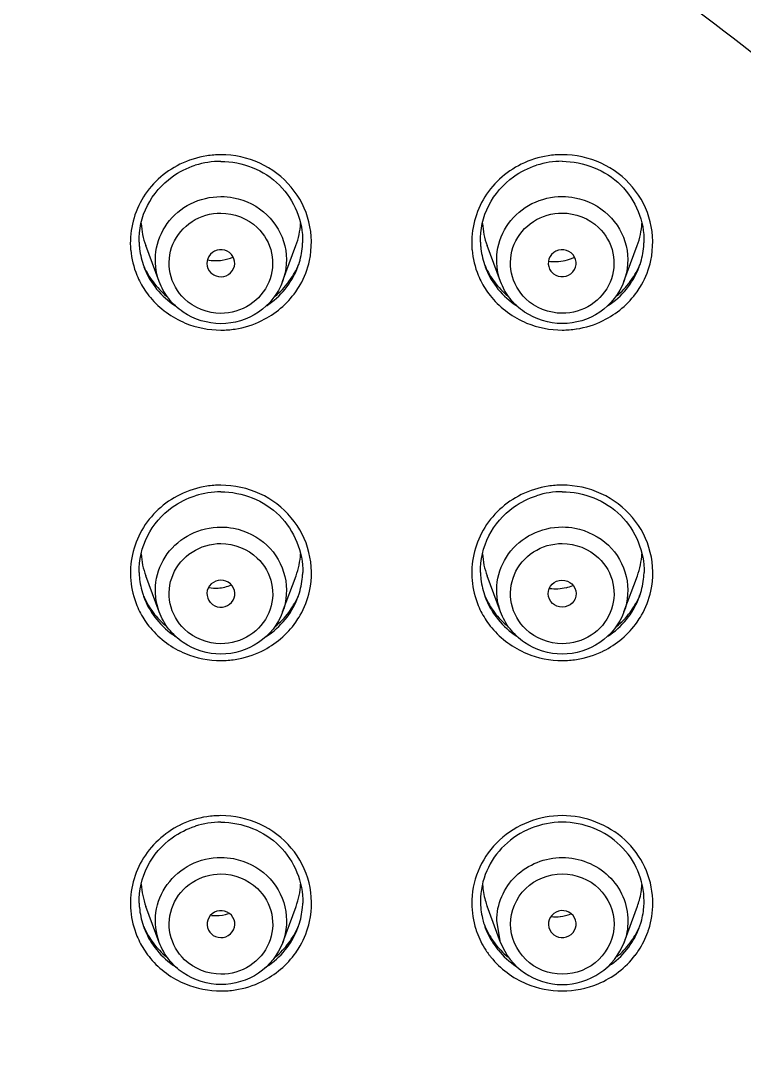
# Model space of a CAD drawing. Extents: x 4680 to 5808, y -3 to 824.
# Drawn here: x 5216.01 to 5231.69, y 560.05 to 582.48 of the extents above; entities that cross this region are included whole.
import ezdxf

# ---------------------------------------------------------------- set-up
doc = ezdxf.new("R2010")
doc.units = 0
doc.header["$LTSCALE"] = 4
doc.header["$MEASUREMENT"] = 0
for name, color, linetype in [('F3A55-R01_DXF_CONTINUOUS_LINE', 7, 'CONTINUOUS'), ('F3A55-R02_DXF_CONTINUOUS_LINE', 7, 'CONTINUOUS'), ('F3A55-R05_DXF_CONTINUOUS_LINE', 7, 'CONTINUOUS')]:
    doc.layers.add(name, color=color, linetype=linetype)

msp = doc.modelspace()

# ---------------------------------------------------------------- linework, layer by layer
at = {"layer": 'F3A55-R01_DXF_CONTINUOUS_LINE', "color": 9, "linetype": 'Continuous'}
for points, knots in [([(5208.603, 604.42), (5212.915, 603.719), (5221.405, 601.45), (5233.139, 595.564), (5243.376, 587.456), (5251.664, 577.468), (5257.642, 566.031), (5261.049, 553.636), (5261.733, 540.831), (5260.353, 532.385), (5259.226, 528.295)], [0, 0, 0, 0, 0.127243, 0.253926, 0.379839, 0.504913, 0.62922, 0.752956, 0.876436, 1, 1, 1, 1]), ([(5260.701, 541.59), (5260.702, 548.649), (5258.08, 562.95), (5246.804, 581.613), (5229.646, 595.364), (5215.659, 600.149), (5208.494, 601.312)], [0, 0, 0, 0, 0.246653, 0.495135, 0.746378, 1, 1, 1, 1]), ([(5136.653, 541.394), (5136.652, 545.286), (5137.446, 553.103), (5140.973, 564.353), (5146.701, 574.72), (5154.403, 583.801), (5163.787, 591.248), (5178.025, 598.619), (5198.143, 602.507), (5218.262, 598.624), (5232.504, 591.262), (5241.888, 583.814), (5249.597, 574.74), (5255.327, 564.374), (5258.858, 553.126), (5259.654, 545.309), (5259.654, 541.417)], [0, 0, 0, 0, 0.061575, 0.123304, 0.185315, 0.247693, 0.310467, 0.373601, 0.500005, 0.626397, 0.689539, 0.752312, 0.814687, 0.876699, 0.938429, 1, 1, 1, 1]), ([(5258.614, 543.436), (5258.44, 548.283), (5256.829, 557.997), (5250.79, 571.486), (5241.516, 583.112), (5233.571, 589.131), (5229.295, 591.616)], [0, 0, 0, 0, 0.247793, 0.496678, 0.747332, 1, 1, 1, 1])]:
    msp.add_open_spline(points, degree=3, knots=knots, dxfattribs=at)
at = {"layer": 'F3A55-R02_DXF_CONTINUOUS_LINE', "color": 7, "linetype": 'Continuous'}
msp.add_line((5229.418, 562.82), (5229.418, 562.821), dxfattribs=at)
at = {"layer": 'F3A55-R02_DXF_CONTINUOUS_LINE', "color": 9, "linetype": 'Continuous'}
for centre, radius, start, end in [((5220.347, 577.558), 2.02, 98.7151, 116.0871), ((5220.347, 577.548), 2.03, 90.0145, 98.682), ((5227.747, 577.559), 2.02, 98.7151, 116.0871), ((5227.747, 577.549), 2.03, 90.0145, 98.682), ((5220.246, 577.681), 1.862, 185.2102, 202.5484), ((5227.646, 577.682), 1.862, 185.2102, 202.5484), ((5220.279, 577.745), 1.709, 200.4537, 216.88), ((5220.415, 577.745), 1.709, 323.1362, 339.5625), ((5220.436, 577.687), 1.876, 330.26, 347.5483), ((5227.679, 577.746), 1.709, 200.4537, 216.88), ((5227.815, 577.746), 1.709, 323.1362, 339.5625), ((5227.836, 577.688), 1.876, 330.26, 347.5483), ((5220.266, 577.692), 1.885, 202.6166, 213.8624), ((5227.666, 577.693), 1.885, 202.6166, 213.8624), ((5220.425, 577.694), 1.888, 324.839, 330.2324), ((5227.825, 577.695), 1.888, 324.839, 330.2324), ((5220.28, 577.701), 1.902, 213.854, 219.8035), ((5227.68, 577.702), 1.902, 213.854, 219.8035), ((5220.323, 577.787), 1.77, 234.8788, 237.9224), ((5220.371, 577.787), 1.77, 302.0922, 305.1373), ((5227.723, 577.788), 1.77, 234.8788, 237.9224), ((5227.771, 577.788), 1.77, 302.0922, 305.1373), ((5220.347, 577.806), 2.03, 270.0145, 278.682), ((5220.347, 577.796), 2.02, 278.7151, 296.0871), ((5227.747, 577.807), 2.03, 270.0145, 278.682), ((5227.747, 577.797), 2.02, 278.7151, 296.0871), ((5220.348, 570.394), 2.02, 98.7151, 116.0871), ((5220.348, 570.384), 2.03, 90.0145, 98.682), ((5227.748, 570.395), 2.02, 98.7151, 116.0871), ((5227.748, 570.385), 2.03, 90.0145, 98.682), ((5220.247, 570.517), 1.862, 185.2102, 202.5484), ((5227.647, 570.518), 1.862, 185.2102, 202.5484), ((5220.28, 570.581), 1.709, 200.4537, 216.88), ((5220.416, 570.581), 1.709, 323.1362, 339.5625), ((5220.437, 570.523), 1.876, 330.26, 347.5483), ((5227.68, 570.582), 1.709, 200.4537, 216.88), ((5227.816, 570.582), 1.709, 323.1362, 339.5625), ((5227.837, 570.524), 1.876, 330.26, 347.5483), ((5220.267, 570.528), 1.885, 202.6166, 213.8624), ((5227.667, 570.529), 1.885, 202.6166, 213.8624), ((5220.426, 570.53), 1.888, 324.839, 330.2324), ((5227.826, 570.531), 1.888, 324.839, 330.2324), ((5220.281, 570.537), 1.902, 213.854, 219.8035), ((5227.681, 570.538), 1.902, 213.854, 219.8035), ((5220.324, 570.623), 1.77, 234.8788, 237.9224), ((5220.372, 570.623), 1.77, 302.0922, 305.1373), ((5227.724, 570.624), 1.77, 234.8788, 237.9224), ((5227.772, 570.624), 1.77, 302.0922, 305.1373), ((5220.348, 570.642), 2.03, 270.0145, 278.682), ((5220.348, 570.632), 2.02, 278.7151, 296.0871), ((5227.748, 570.643), 2.03, 270.0145, 278.682), ((5227.748, 570.633), 2.02, 278.7151, 296.0871), ((5220.349, 563.23), 2.02, 98.7151, 116.0871), ((5220.349, 563.219), 2.03, 90.0145, 98.682), ((5227.605, 563.35), 1.82, 177.5672, 180.0057), ((5227.892, 563.35), 1.82, 0.0106, 2.5693), ((5220.248, 563.353), 1.862, 185.2102, 202.5484), ((5220.281, 563.416), 1.709, 200.4537, 216.88), ((5220.417, 563.416), 1.709, 323.1362, 339.5625), ((5220.438, 563.358), 1.876, 330.26, 347.5483), ((5227.819, 563.416), 1.706, 323.4117, 339.5504), ((5220.268, 563.364), 1.885, 202.6166, 213.8624), ((5227.628, 563.348), 1.842, 197.7668, 198.7072), ((5227.629, 563.348), 1.843, 198.7077, 199.8113), ((5227.665, 563.363), 1.881, 199.8621, 213.2555), ((5227.833, 563.363), 1.881, 326.7263, 340.1329), ((5227.87, 563.348), 1.842, 340.1843, 342.2435), ((5220.427, 563.365), 1.888, 324.839, 330.2324), ((5220.282, 563.373), 1.902, 213.854, 219.8035), ((5227.675, 563.369), 1.893, 213.2509, 216.8081), ((5227.679, 563.372), 1.898, 216.81, 218.867), ((5227.823, 563.369), 1.894, 322.6582, 326.7312), ((5220.325, 563.459), 1.77, 234.8788, 237.9224), ((5220.373, 563.459), 1.77, 302.0922, 305.1373), ((5227.774, 563.459), 1.768, 302.3312, 305.9475), ((5220.349, 563.478), 2.03, 270.0145, 278.682), ((5220.349, 563.468), 2.02, 278.7151, 296.0871), ((5227.749, 563.471), 2.022, 247.3654, 292.5877)]:
    msp.add_arc(centre, radius, start, end, dxfattribs=at)
at = {"layer": 'F3A55-R02_DXF_CONTINUOUS_LINE', "color": 7, "linetype": 'Continuous'}
for centre, radius, start, end in [((5220.348, 577.591), 1.844, 90.0545, 107.5744), ((5227.748, 577.592), 1.844, 90.0545, 107.5744), ((5220.218, 577.725), 1.645, 181.4713, 184.8665), ((5220.476, 577.725), 1.645, 355.1493, 358.537), ((5227.618, 577.726), 1.645, 181.4713, 184.8665), ((5227.876, 577.726), 1.645, 355.1493, 358.537), ((5220.245, 577.728), 1.671, 184.887, 198.4233), ((5220.449, 577.728), 1.671, 341.5932, 355.1287), ((5227.645, 577.729), 1.671, 184.887, 198.4233), ((5227.849, 577.729), 1.671, 341.5932, 355.1287), ((5220.223, 577.722), 1.648, 198.4463, 200.3758), ((5220.259, 577.862), 1.731, 202.4826, 204.2406), ((5220.278, 577.871), 1.752, 204.2668, 216.8864), ((5220.415, 577.871), 1.752, 323.1297, 335.7493), ((5220.435, 577.862), 1.731, 335.7755, 337.534), ((5220.471, 577.722), 1.648, 339.6404, 341.5703), ((5227.623, 577.723), 1.648, 198.4463, 200.3758), ((5227.659, 577.863), 1.731, 202.4826, 204.2406), ((5227.678, 577.872), 1.752, 204.2668, 216.8864), ((5227.815, 577.872), 1.752, 323.1297, 335.7493), ((5227.835, 577.863), 1.731, 335.7755, 337.534), ((5227.871, 577.723), 1.648, 339.6404, 341.5703), ((5220.309, 577.897), 1.792, 216.9604, 230.4715), ((5220.385, 577.897), 1.792, 309.5446, 323.0558), ((5227.709, 577.898), 1.792, 216.9604, 230.4715), ((5227.785, 577.898), 1.792, 309.5446, 323.0558), ((5220.349, 570.427), 1.844, 90.0545, 107.5744), ((5227.749, 570.428), 1.844, 90.0545, 107.5744), ((5220.219, 570.561), 1.645, 181.4713, 184.8665), ((5220.246, 570.564), 1.671, 184.887, 198.4233), ((5220.45, 570.564), 1.671, 341.5932, 355.1287), ((5220.477, 570.561), 1.645, 355.1493, 358.537), ((5227.619, 570.562), 1.645, 181.4713, 184.8665), ((5227.646, 570.565), 1.671, 184.887, 198.4233), ((5227.85, 570.565), 1.671, 341.5932, 355.1287), ((5227.877, 570.562), 1.645, 355.1493, 358.537), ((5220.224, 570.557), 1.648, 198.4463, 200.3758), ((5220.26, 570.697), 1.731, 202.4826, 204.2406), ((5220.279, 570.707), 1.752, 204.2668, 216.8864), ((5220.416, 570.707), 1.752, 323.1297, 335.7493), ((5220.436, 570.697), 1.731, 335.7755, 337.534), ((5220.472, 570.557), 1.648, 339.6404, 341.5703), ((5227.624, 570.558), 1.648, 198.4463, 200.3758), ((5227.66, 570.698), 1.731, 202.4826, 204.2406), ((5227.679, 570.708), 1.752, 204.2668, 216.8864), ((5227.816, 570.708), 1.752, 323.1297, 335.7493), ((5227.836, 570.698), 1.731, 335.7755, 337.534), ((5227.872, 570.558), 1.648, 339.6404, 341.5703), ((5220.31, 570.732), 1.792, 216.9604, 230.4715), ((5220.386, 570.732), 1.792, 309.5446, 323.0558), ((5227.71, 570.733), 1.792, 216.9604, 230.4715), ((5227.786, 570.733), 1.792, 309.5446, 323.0558), ((5220.35, 563.263), 1.844, 90.0545, 107.5744), ((5220.22, 563.397), 1.645, 181.4713, 184.8665), ((5220.247, 563.4), 1.671, 184.887, 198.4233), ((5220.451, 563.4), 1.671, 341.5932, 355.1287), ((5220.478, 563.397), 1.645, 355.1493, 358.537), ((5227.647, 563.402), 1.672, 180.0402, 193.1263), ((5227.842, 563.404), 1.681, 342.4949, 355.1764), ((5227.869, 563.402), 1.653, 355.1887, 359.9996), ((5227.646, 563.402), 1.671, 193.1406, 197.5626), ((5220.225, 563.393), 1.648, 198.4463, 200.3758), ((5220.261, 563.533), 1.731, 202.4826, 204.2406), ((5220.28, 563.543), 1.752, 204.2668, 216.8864), ((5220.417, 563.543), 1.752, 323.1297, 335.7493), ((5220.437, 563.533), 1.731, 335.7755, 337.534), ((5220.473, 563.393), 1.648, 339.6404, 341.5703), ((5227.656, 563.531), 1.725, 201.5616, 204.2347), ((5227.654, 563.405), 1.679, 197.5617, 200.3777), ((5227.679, 563.416), 1.707, 200.4459, 215.553), ((5227.678, 563.543), 1.75, 204.2646, 216.9006), ((5227.82, 563.543), 1.75, 323.1156, 335.7516), ((5227.842, 563.531), 1.725, 335.7815, 338.45), ((5227.856, 563.401), 1.667, 339.6413, 342.4729), ((5220.311, 563.568), 1.792, 216.9604, 230.4715), ((5220.387, 563.568), 1.792, 309.5446, 323.0558), ((5227.712, 563.57), 1.794, 216.9688, 230.4679), ((5227.687, 563.422), 1.717, 215.5496, 219.1158), ((5227.786, 563.57), 1.794, 309.5552, 323.0474)]:
    msp.add_arc(centre, radius, start, end, dxfattribs=at)
at = {"layer": 'F3A55-R02_DXF_CONTINUOUS_LINE', "color": 9, "linetype": 'Continuous'}
for points, knots in [([(5201.619, 599.455), (5206.916, 599.159), (5217.457, 597.194), (5231.901, 590.323), (5243.99, 580.014), (5249.934, 571.262), (5252.242, 566.609)], [0, 0, 0, 0, 0.252458, 0.503639, 0.75287, 1, 1, 1, 1]), ([(5257.231, 541.226), (5257.231, 544.965), (5256.466, 552.473), (5253.073, 563.278), (5247.568, 573.235), (5240.165, 581.954), (5231.151, 589.104), (5220.874, 594.414), (5209.733, 597.681), (5202.003, 598.415), (5198.144, 598.415)], [0, 0, 0, 0, 0.123011, 0.246323, 0.370202, 0.494815, 0.620217, 0.746344, 0.873021, 1, 1, 1, 1]), ([(5198.144, 597.99), (5201.976, 597.991), (5209.652, 597.262), (5220.714, 594.018), (5230.918, 588.746), (5239.868, 581.646), (5247.219, 572.988), (5252.685, 563.102), (5256.054, 552.373), (5256.814, 544.918), (5256.814, 541.205)], [0, 0, 0, 0, 0.126979, 0.253656, 0.379783, 0.505185, 0.629798, 0.753677, 0.876989, 1, 1, 1, 1]), ([(5207.391, 592.649), (5212.701, 591.744), (5223.078, 588.351), (5236.348, 578.955), (5246.115, 566.116), (5249.676, 555.977), (5250.617, 550.812)], [0, 0, 0, 0, 0.253201, 0.504427, 0.75322, 1, 1, 1, 1]), ([(5222.267, 577.282), (5222.327, 577.556), (5222.32, 578.14), (5221.919, 578.918), (5221.217, 579.452), (5220.635, 579.578), (5220.347, 579.578)], [0, 0, 0, 0, 0.246406, 0.494418, 0.745837, 1, 1, 1, 1]), ([(5229.667, 577.283), (5229.727, 577.557), (5229.72, 578.141), (5229.319, 578.919), (5228.617, 579.453), (5228.035, 579.579), (5227.747, 579.579)], [0, 0, 0, 0, 0.246406, 0.494418, 0.745837, 1, 1, 1, 1]), ([(5219.459, 579.372), (5219.12, 579.206), (5218.529, 578.667), (5218.358, 577.882), (5218.391, 577.512)], [0, 0, 0, 0, 0.503911, 1, 1, 1, 1]), ([(5226.859, 579.373), (5226.52, 579.207), (5225.929, 578.668), (5225.758, 577.883), (5225.791, 577.513)], [0, 0, 0, 0, 0.503911, 1, 1, 1, 1]), ([(5222.268, 570.118), (5222.328, 570.391), (5222.321, 570.976), (5221.92, 571.754), (5221.218, 572.288), (5220.636, 572.413), (5220.348, 572.413)], [0, 0, 0, 0, 0.246406, 0.494418, 0.745837, 1, 1, 1, 1]), ([(5229.668, 570.119), (5229.728, 570.392), (5229.721, 570.977), (5229.32, 571.755), (5228.618, 572.289), (5228.036, 572.415), (5227.748, 572.414)], [0, 0, 0, 0, 0.246406, 0.494418, 0.745837, 1, 1, 1, 1]), ([(5219.46, 572.208), (5219.121, 572.041), (5218.53, 571.503), (5218.359, 570.718), (5218.392, 570.348)], [0, 0, 0, 0, 0.503911, 1, 1, 1, 1]), ([(5226.86, 572.209), (5226.521, 572.042), (5225.93, 571.504), (5225.759, 570.719), (5225.792, 570.349)], [0, 0, 0, 0, 0.503911, 1, 1, 1, 1]), ([(5219.461, 565.044), (5219.122, 564.877), (5218.531, 564.338), (5218.36, 563.554), (5218.393, 563.184)], [0, 0, 0, 0, 0.503911, 1, 1, 1, 1]), ([(5222.269, 562.954), (5222.329, 563.227), (5222.322, 563.812), (5221.921, 564.59), (5221.219, 565.124), (5220.637, 565.249), (5220.349, 565.249)], [0, 0, 0, 0, 0.246406, 0.494418, 0.745837, 1, 1, 1, 1]), ([(5229.71, 563.431), (5229.699, 563.672), (5229.579, 564.157), (5228.994, 564.957), (5227.747, 565.446), (5226.5, 564.954), (5225.917, 564.153), (5225.798, 563.668), (5225.787, 563.427)], [0, 0, 0, 0, 0.124284, 0.249629, 0.500001, 0.750368, 0.875715, 1, 1, 1, 1])]:
    msp.add_open_spline(points, degree=3, knots=knots, dxfattribs=at)
at = {"layer": 'F3A55-R02_DXF_CONTINUOUS_LINE', "color": 7, "linetype": 'Continuous'}
for points, knots in [([(5220.347, 579.435), (5220.804, 579.435), (5221.748, 579.074), (5222.131, 578.128), (5222.12, 577.683)], [0, 0, 0, 0, 0.507035, 1, 1, 1, 1]), ([(5227.747, 579.436), (5228.204, 579.436), (5229.148, 579.075), (5229.531, 578.129), (5229.52, 577.684)], [0, 0, 0, 0, 0.507035, 1, 1, 1, 1]), ([(5218.574, 577.683), (5218.567, 577.954), (5218.693, 578.511), (5219.069, 578.94), (5219.292, 579.1)], [0, 0, 0, 0, 0.496276, 1, 1, 1, 1]), ([(5225.974, 577.684), (5225.967, 577.955), (5226.093, 578.512), (5226.469, 578.941), (5226.692, 579.101)], [0, 0, 0, 0, 0.496276, 1, 1, 1, 1]), ([(5220.348, 572.271), (5220.805, 572.271), (5221.749, 571.909), (5222.132, 570.963), (5222.121, 570.519)], [0, 0, 0, 0, 0.507035, 1, 1, 1, 1]), ([(5227.748, 572.272), (5228.205, 572.272), (5229.149, 571.91), (5229.532, 570.964), (5229.521, 570.52)], [0, 0, 0, 0, 0.507035, 1, 1, 1, 1]), ([(5218.575, 570.519), (5218.568, 570.789), (5218.694, 571.347), (5219.07, 571.776), (5219.293, 571.935)], [0, 0, 0, 0, 0.496276, 1, 1, 1, 1]), ([(5225.975, 570.52), (5225.968, 570.791), (5226.094, 571.348), (5226.47, 571.777), (5226.693, 571.936)], [0, 0, 0, 0, 0.496276, 1, 1, 1, 1]), ([(5220.349, 565.107), (5220.806, 565.107), (5221.75, 564.745), (5222.133, 563.799), (5222.122, 563.355)], [0, 0, 0, 0, 0.507035, 1, 1, 1, 1]), ([(5229.522, 563.397), (5229.522, 563.62), (5229.428, 564.072), (5228.906, 564.827), (5227.749, 565.295), (5226.592, 564.827), (5226.07, 564.072), (5225.976, 563.619), (5225.976, 563.397)], [0, 0, 0, 0, 0.123856, 0.249059, 0.499999, 0.75094, 0.876144, 1, 1, 1, 1]), ([(5218.576, 563.355), (5218.569, 563.625), (5218.695, 564.183), (5219.071, 564.611), (5219.294, 564.771)], [0, 0, 0, 0, 0.496276, 1, 1, 1, 1])]:
    msp.add_open_spline(points, degree=3, knots=knots, dxfattribs=at)
for points in [[(5219.292, 579.1), (5219.444, 579.208), (5219.614, 579.293), (5219.792, 579.349)], [(5226.692, 579.101), (5226.844, 579.209), (5227.014, 579.294), (5227.192, 579.35)], [(5219.293, 571.935), (5219.445, 572.044), (5219.615, 572.129), (5219.793, 572.185)], [(5226.693, 571.936), (5226.845, 572.045), (5227.015, 572.13), (5227.193, 572.186)], [(5219.294, 564.771), (5219.446, 564.879), (5219.616, 564.964), (5219.794, 565.021)]]:
    msp.add_open_spline(points, degree=3, dxfattribs=at)
at = {"layer": 'F3A55-R02_DXF_CONTINUOUS_LINE', "color": 9, "linetype": 'Continuous'}
for points in [[(5218.912, 576.719), (5219.021, 576.574), (5219.156, 576.444), (5219.304, 576.339)], [(5221.39, 576.34), (5221.539, 576.444), (5221.673, 576.574), (5221.782, 576.72)], [(5226.312, 576.72), (5226.421, 576.575), (5226.556, 576.445), (5226.704, 576.34)], [(5228.79, 576.341), (5228.939, 576.445), (5229.073, 576.575), (5229.182, 576.721)], [(5218.819, 576.484), (5219.019, 576.244), (5219.287, 576.049), (5219.576, 575.929)], [(5221.235, 575.982), (5221.523, 576.124), (5221.784, 576.344), (5221.969, 576.606)], [(5226.219, 576.485), (5226.419, 576.245), (5226.687, 576.05), (5226.976, 575.93)], [(5228.635, 575.983), (5228.923, 576.125), (5229.184, 576.345), (5229.369, 576.608)], [(5219.576, 575.929), (5219.818, 575.829), (5220.085, 575.776), (5220.347, 575.777)], [(5226.976, 575.93), (5227.218, 575.83), (5227.485, 575.778), (5227.747, 575.778)], [(5218.913, 569.555), (5219.022, 569.409), (5219.157, 569.28), (5219.305, 569.175)], [(5221.391, 569.175), (5221.54, 569.28), (5221.674, 569.41), (5221.783, 569.555)], [(5226.313, 569.556), (5226.422, 569.41), (5226.557, 569.281), (5226.705, 569.176)], [(5228.791, 569.176), (5228.94, 569.281), (5229.074, 569.411), (5229.183, 569.556)], [(5218.82, 569.32), (5219.02, 569.079), (5219.288, 568.885), (5219.577, 568.765)], [(5221.236, 568.818), (5221.524, 568.96), (5221.785, 569.18), (5221.97, 569.442)], [(5226.22, 569.321), (5226.42, 569.08), (5226.688, 568.886), (5226.977, 568.766)], [(5228.636, 568.819), (5228.924, 568.961), (5229.185, 569.181), (5229.37, 569.443)], [(5219.577, 568.765), (5219.819, 568.665), (5220.086, 568.612), (5220.348, 568.612)], [(5226.977, 568.766), (5227.219, 568.666), (5227.486, 568.613), (5227.748, 568.613)], [(5225.786, 563.349), (5225.786, 563.159), (5225.816, 562.967), (5225.874, 562.786)], [(5229.624, 562.786), (5229.682, 562.967), (5229.712, 563.16), (5229.712, 563.35)], [(5218.914, 562.391), (5219.023, 562.245), (5219.158, 562.116), (5219.307, 562.011)], [(5221.392, 562.011), (5221.541, 562.116), (5221.675, 562.245), (5221.784, 562.391)], [(5228.812, 562.027), (5228.955, 562.131), (5229.084, 562.257), (5229.189, 562.399)], [(5218.821, 562.155), (5219.021, 561.915), (5219.289, 561.72), (5219.578, 561.601)], [(5221.237, 561.654), (5221.525, 561.795), (5221.786, 562.015), (5221.971, 562.278)], [(5226.201, 562.181), (5226.402, 561.931), (5226.675, 561.729), (5226.971, 561.605)], [(5226.355, 562.339), (5226.468, 562.2), (5226.605, 562.077), (5226.755, 561.979)], [(5228.526, 561.604), (5228.837, 561.734), (5229.124, 561.952), (5229.328, 562.221)], [(5219.578, 561.601), (5219.82, 561.501), (5220.087, 561.448), (5220.349, 561.448)]]:
    msp.add_open_spline(points, degree=3, dxfattribs=at)
at = {"layer": 'F3A55-R05_DXF_CONTINUOUS_LINE', "color": 7, "linetype": 'Continuous'}
for p, q in [((5219.009, 576.829), (5218.719, 577.611)), ((5221.685, 576.83), (5221.975, 577.612)), ((5226.409, 576.83), (5226.119, 577.612)), ((5229.085, 576.831), (5229.375, 577.613)), ((5220.132, 577.019), (5220.191, 576.974)), ((5227.545, 577.007), (5227.557, 576.997)), ((5219.01, 569.665), (5218.72, 570.447)), ((5221.686, 569.665), (5221.976, 570.447)), ((5226.41, 569.666), (5226.12, 570.448)), ((5229.086, 569.666), (5229.376, 570.448)), ((5220.119, 569.87), (5220.166, 569.827)), ((5219.011, 562.501), (5218.721, 563.283)), ((5221.687, 562.501), (5221.977, 563.283)), ((5226.411, 562.502), (5226.121, 563.284)), ((5229.087, 562.502), (5229.377, 563.284)), ((5220.109, 562.72), (5220.135, 562.691)), ((5227.52, 562.706), (5227.506, 562.723))]:
    msp.add_line(p, q, dxfattribs=at)
at = {"layer": 'F3A55-R05_DXF_CONTINUOUS_LINE', "color": 9, "linetype": 'Continuous'}
msp.add_line((5226.411, 562.502), (5226.328, 562.967), dxfattribs=at)
at = {"layer": 'F3A55-R05_DXF_CONTINUOUS_LINE', "color": 7, "linetype": 'Continuous'}
for centre, radius, start, end in [((5220.255, 578.181), 1.639, 183.1893, 200.3406), ((5220.438, 578.181), 1.639, 339.6761, 356.8038), ((5227.655, 578.182), 1.639, 183.1893, 200.3406), ((5227.838, 578.182), 1.639, 339.6761, 356.8038), ((5220.236, 578.207), 0.926, 278.8074, 293.8074), ((5227.599, 578.211), 0.95, 261.2817, 271.3089), ((5220.256, 571.016), 1.639, 183.1893, 200.3406), ((5220.439, 571.016), 1.639, 339.6761, 356.8038), ((5227.656, 571.017), 1.639, 183.1893, 200.3406), ((5227.839, 571.018), 1.639, 339.6761, 356.8038), ((5220.238, 571.08), 0.897, 260.514, 273.0291), ((5227.603, 571.072), 0.912, 284.7014, 294.2072), ((5220.257, 563.852), 1.639, 183.1893, 200.3406), ((5220.44, 563.852), 1.639, 339.6761, 356.8038), ((5227.658, 563.853), 1.639, 183.3202, 195.5358), ((5227.84, 563.853), 1.639, 344.6284, 356.6986), ((5227.647, 563.85), 1.628, 195.5417, 200.3679), ((5227.851, 563.85), 1.628, 339.649, 344.6239), ((5220.239, 563.946), 0.865, 263.4623, 270.3784), ((5220.238, 563.953), 0.872, 270.4424, 288.4209), ((5227.602, 563.955), 0.9, 263.9944, 276.6201), ((5227.602, 563.95), 0.896, 276.6874, 291.4581)]:
    msp.add_arc(centre, radius, start, end, dxfattribs=at)
for centre, major_axis, ratio, start_param, end_param in [((5220.346, 577.225), (0.302, 0.005), 0.968643, -2.126925, 3.907572), ((5227.746, 577.226), (0.302, 0.006), 0.968406, -2.266347, 3.964089), ((5220.347, 570.061), (0.302, 0.004), 0.968358, -2.22673, 3.840588), ((5220.348, 562.897), (0.301, 0.003), 0.968136, -2.365441, 3.784312), ((5227.748, 562.898), (0.302, 0.004), 0.967907, -2.438285, 3.772838)]:
    msp.add_ellipse(centre, major_axis=major_axis, ratio=ratio, start_param=start_param, end_param=end_param, dxfattribs=at)
msp.add_ellipse((5227.747, 570.062), major_axis=(0.302, 0.005), ratio=0.968125, dxfattribs=at)
at = {"layer": 'F3A55-R05_DXF_CONTINUOUS_LINE', "color": 9, "linetype": 'Continuous'}
for points, knots in [([(5219.009, 576.829), (5218.934, 577.033), (5218.883, 577.488), (5219.142, 578.121), (5219.669, 578.566), (5220.122, 578.671), (5220.347, 578.671)], [0, 0, 0, 0, 0.246696, 0.494426, 0.745662, 1, 1, 1, 1]), ([(5220.347, 578.671), (5220.439, 578.671), (5220.802, 578.638), (5221.15, 578.462), (5221.346, 578.274)], [0, 0, 0, 0, 0.253569, 1, 1, 1, 1]), ([(5226.409, 576.83), (5226.334, 577.034), (5226.283, 577.489), (5226.542, 578.122), (5227.069, 578.567), (5227.522, 578.672), (5227.747, 578.672)], [0, 0, 0, 0, 0.246696, 0.494426, 0.745662, 1, 1, 1, 1]), ([(5227.747, 578.672), (5227.839, 578.672), (5228.202, 578.639), (5228.55, 578.463), (5228.746, 578.275)], [0, 0, 0, 0, 0.253569, 1, 1, 1, 1]), ([(5219.558, 576.453), (5219.405, 576.6), (5219.18, 576.995), (5219.248, 577.668), (5219.688, 578.186), (5220.13, 578.313), (5220.347, 578.313)], [0, 0, 0, 0, 0.248729, 0.495606, 0.74569, 1, 1, 1, 1]), ([(5221.346, 578.274), (5221.533, 578.095), (5221.812, 577.621), (5221.774, 577.071), (5221.685, 576.83)], [0, 0, 0, 0, 0.501967, 1, 1, 1, 1]), ([(5226.958, 576.454), (5226.805, 576.601), (5226.58, 576.996), (5226.648, 577.669), (5227.088, 578.187), (5227.53, 578.314), (5227.747, 578.314)], [0, 0, 0, 0, 0.248729, 0.495606, 0.74569, 1, 1, 1, 1]), ([(5228.746, 578.275), (5228.933, 578.096), (5229.212, 577.622), (5229.174, 577.072), (5229.085, 576.831)], [0, 0, 0, 0, 0.501967, 1, 1, 1, 1]), ([(5221.136, 578), (5221.289, 577.853), (5221.514, 577.458), (5221.446, 576.785), (5221.006, 576.267), (5220.564, 576.14), (5220.347, 576.139)], [0, 0, 0, 0, 0.248729, 0.495606, 0.74569, 1, 1, 1, 1]), ([(5228.536, 578.001), (5228.689, 577.854), (5228.914, 577.459), (5228.846, 576.786), (5228.406, 576.268), (5227.964, 576.141), (5227.747, 576.141)], [0, 0, 0, 0, 0.248729, 0.495606, 0.74569, 1, 1, 1, 1]), ([(5219.01, 569.665), (5218.935, 569.869), (5218.884, 570.324), (5219.143, 570.957), (5219.67, 571.401), (5220.123, 571.507), (5220.348, 571.507)], [0, 0, 0, 0, 0.246696, 0.494426, 0.745662, 1, 1, 1, 1]), ([(5220.348, 571.507), (5220.44, 571.507), (5220.803, 571.474), (5221.151, 571.297), (5221.347, 571.11)], [0, 0, 0, 0, 0.253569, 1, 1, 1, 1]), ([(5226.41, 569.666), (5226.335, 569.87), (5226.284, 570.325), (5226.543, 570.958), (5227.07, 571.402), (5227.523, 571.508), (5227.748, 571.508)], [0, 0, 0, 0, 0.246696, 0.494426, 0.745662, 1, 1, 1, 1]), ([(5227.748, 571.508), (5227.84, 571.508), (5228.203, 571.475), (5228.551, 571.298), (5228.747, 571.111)], [0, 0, 0, 0, 0.253569, 1, 1, 1, 1]), ([(5219.559, 569.289), (5219.406, 569.436), (5219.181, 569.83), (5219.249, 570.504), (5219.689, 571.022), (5220.131, 571.149), (5220.348, 571.149)], [0, 0, 0, 0, 0.248729, 0.495606, 0.74569, 1, 1, 1, 1]), ([(5221.347, 571.11), (5221.534, 570.931), (5221.813, 570.456), (5221.775, 569.907), (5221.686, 569.665)], [0, 0, 0, 0, 0.501967, 1, 1, 1, 1]), ([(5226.959, 569.29), (5226.806, 569.437), (5226.581, 569.831), (5226.649, 570.505), (5227.089, 571.023), (5227.531, 571.15), (5227.748, 571.15)], [0, 0, 0, 0, 0.248729, 0.495606, 0.74569, 1, 1, 1, 1]), ([(5228.747, 571.111), (5228.934, 570.932), (5229.213, 570.457), (5229.175, 569.908), (5229.086, 569.666)], [0, 0, 0, 0, 0.501967, 1, 1, 1, 1]), ([(5221.137, 570.835), (5221.29, 570.689), (5221.515, 570.294), (5221.447, 569.62), (5221.007, 569.102), (5220.565, 568.975), (5220.348, 568.975)], [0, 0, 0, 0, 0.248729, 0.495606, 0.74569, 1, 1, 1, 1]), ([(5228.537, 570.837), (5228.69, 570.69), (5228.915, 570.295), (5228.847, 569.621), (5228.407, 569.103), (5227.965, 568.976), (5227.748, 568.976)], [0, 0, 0, 0, 0.248729, 0.495606, 0.74569, 1, 1, 1, 1]), ([(5219.011, 562.501), (5218.936, 562.705), (5218.885, 563.16), (5219.144, 563.793), (5219.671, 564.237), (5220.124, 564.343), (5220.349, 564.343)], [0, 0, 0, 0, 0.246696, 0.494426, 0.745662, 1, 1, 1, 1]), ([(5220.349, 564.343), (5220.441, 564.343), (5220.804, 564.31), (5221.152, 564.133), (5221.348, 563.946)], [0, 0, 0, 0, 0.253569, 1, 1, 1, 1]), ([(5226.328, 562.967), (5226.327, 563.147), (5226.403, 563.511), (5226.821, 564.118), (5227.749, 564.494), (5228.676, 564.118), (5229.095, 563.511), (5229.17, 563.147), (5229.171, 562.968)], [0, 0, 0, 0, 0.124293, 0.249668, 0.49999, 0.750316, 0.875702, 1, 1, 1, 1]), ([(5219.56, 562.125), (5219.407, 562.271), (5219.182, 562.666), (5219.25, 563.34), (5219.69, 563.858), (5220.132, 563.985), (5220.349, 563.985)], [0, 0, 0, 0, 0.248729, 0.495606, 0.74569, 1, 1, 1, 1]), ([(5221.348, 563.946), (5221.535, 563.767), (5221.814, 563.292), (5221.776, 562.742), (5221.687, 562.501)], [0, 0, 0, 0, 0.501967, 1, 1, 1, 1]), ([(5226.626, 562.899), (5226.626, 563.177), (5226.878, 563.762), (5227.749, 564.099), (5228.619, 563.763), (5228.872, 563.178), (5228.872, 562.899)], [0, 0, 0, 0, 0.247137, 0.499987, 0.752844, 1, 1, 1, 1]), ([(5221.138, 563.671), (5221.291, 563.524), (5221.516, 563.13), (5221.448, 562.456), (5221.008, 561.938), (5220.566, 561.811), (5220.349, 561.811)], [0, 0, 0, 0, 0.248729, 0.495606, 0.74569, 1, 1, 1, 1]), ([(5228.872, 562.899), (5228.872, 562.62), (5228.62, 562.036), (5227.749, 561.699), (5226.879, 562.035), (5226.626, 562.62), (5226.626, 562.899)], [0, 0, 0, 0, 0.247137, 0.499987, 0.752844, 1, 1, 1, 1])]:
    msp.add_open_spline(points, degree=3, knots=knots, dxfattribs=at)
for points in [[(5220.347, 578.313), (5220.63, 578.313), (5220.931, 578.195), (5221.136, 578)], [(5227.747, 578.314), (5228.03, 578.314), (5228.331, 578.196), (5228.536, 578.001)], [(5220.347, 576.139), (5220.064, 576.139), (5219.763, 576.257), (5219.558, 576.453)], [(5227.747, 576.141), (5227.464, 576.14), (5227.163, 576.259), (5226.958, 576.454)], [(5220.348, 571.149), (5220.631, 571.149), (5220.932, 571.031), (5221.137, 570.835)], [(5227.748, 571.15), (5228.031, 571.15), (5228.332, 571.032), (5228.537, 570.837)], [(5220.348, 568.975), (5220.065, 568.975), (5219.764, 569.093), (5219.559, 569.289)], [(5227.748, 568.976), (5227.465, 568.976), (5227.164, 569.094), (5226.959, 569.29)], [(5220.349, 563.985), (5220.632, 563.985), (5220.933, 563.867), (5221.138, 563.671)], [(5229.171, 562.968), (5229.171, 562.81), (5229.142, 562.65), (5229.087, 562.502)], [(5220.349, 561.811), (5220.066, 561.811), (5219.765, 561.929), (5219.56, 562.125)]]:
    msp.add_open_spline(points, degree=3, dxfattribs=at)
at = {"layer": 'F3A55-R05_DXF_CONTINUOUS_LINE', "color": 7, "linetype": 'Continuous'}
for points in [[(5220.057, 577.298), (5220.162, 577.278), (5220.272, 577.276), (5220.377, 577.292)], [(5227.621, 577.262), (5227.749, 577.264), (5227.88, 577.295), (5227.996, 577.349)], [(5219.217, 576.459), (5219.129, 576.571), (5219.059, 576.697), (5219.009, 576.829)], [(5226.617, 576.46), (5226.529, 576.572), (5226.459, 576.698), (5226.409, 576.83)], [(5219.529, 576.167), (5219.411, 576.247), (5219.305, 576.347), (5219.217, 576.459)], [(5226.929, 576.168), (5226.811, 576.248), (5226.705, 576.348), (5226.617, 576.46)], [(5220.347, 575.915), (5220.062, 575.915), (5219.764, 576.005), (5219.529, 576.167)], [(5227.747, 575.916), (5227.462, 575.916), (5227.164, 576.007), (5226.929, 576.168)], [(5220.285, 570.184), (5220.385, 570.189), (5220.486, 570.212), (5220.579, 570.25)], [(5227.834, 570.19), (5227.718, 570.16), (5227.594, 570.152), (5227.475, 570.169)], [(5219.218, 569.295), (5219.13, 569.406), (5219.06, 569.533), (5219.01, 569.665)], [(5226.618, 569.296), (5226.53, 569.407), (5226.46, 569.534), (5226.41, 569.666)], [(5219.53, 569.003), (5219.412, 569.083), (5219.306, 569.183), (5219.218, 569.295)], [(5226.93, 569.004), (5226.812, 569.084), (5226.706, 569.184), (5226.618, 569.296)], [(5220.348, 568.75), (5220.063, 568.75), (5219.765, 568.841), (5219.53, 569.003)], [(5227.748, 568.751), (5227.463, 568.751), (5227.165, 568.842), (5226.93, 569.004)], [(5219.219, 562.131), (5219.131, 562.242), (5219.061, 562.368), (5219.011, 562.501)], [(5219.531, 561.838), (5219.413, 561.919), (5219.307, 562.019), (5219.219, 562.131)], [(5220.349, 561.586), (5220.064, 561.586), (5219.766, 561.677), (5219.531, 561.838)]]:
    msp.add_open_spline(points, degree=3, dxfattribs=at)
for points, knots in [([(5221.685, 576.83), (5221.587, 576.566), (5221.212, 576.087), (5220.632, 575.915), (5220.347, 575.915)], [0, 0, 0, 0, 0.497254, 1, 1, 1, 1]), ([(5229.085, 576.831), (5228.987, 576.567), (5228.612, 576.088), (5228.032, 575.916), (5227.747, 575.916)], [0, 0, 0, 0, 0.497254, 1, 1, 1, 1]), ([(5221.686, 569.665), (5221.588, 569.401), (5221.213, 568.923), (5220.633, 568.75), (5220.348, 568.75)], [0, 0, 0, 0, 0.497254, 1, 1, 1, 1]), ([(5229.086, 569.666), (5228.988, 569.403), (5228.613, 568.924), (5228.033, 568.751), (5227.748, 568.751)], [0, 0, 0, 0, 0.497254, 1, 1, 1, 1]), ([(5221.687, 562.501), (5221.589, 562.237), (5221.214, 561.759), (5220.634, 561.586), (5220.349, 561.586)], [0, 0, 0, 0, 0.497254, 1, 1, 1, 1]), ([(5226.411, 562.502), (5226.509, 562.238), (5226.886, 561.76), (5227.749, 561.5), (5228.612, 561.76), (5228.989, 562.238), (5229.087, 562.502)], [0, 0, 0, 0, 0.248628, 0.500003, 0.751375, 1, 1, 1, 1])]:
    msp.add_open_spline(points, degree=3, knots=knots, dxfattribs=at)

doc.saveas('drawing.dxf')
